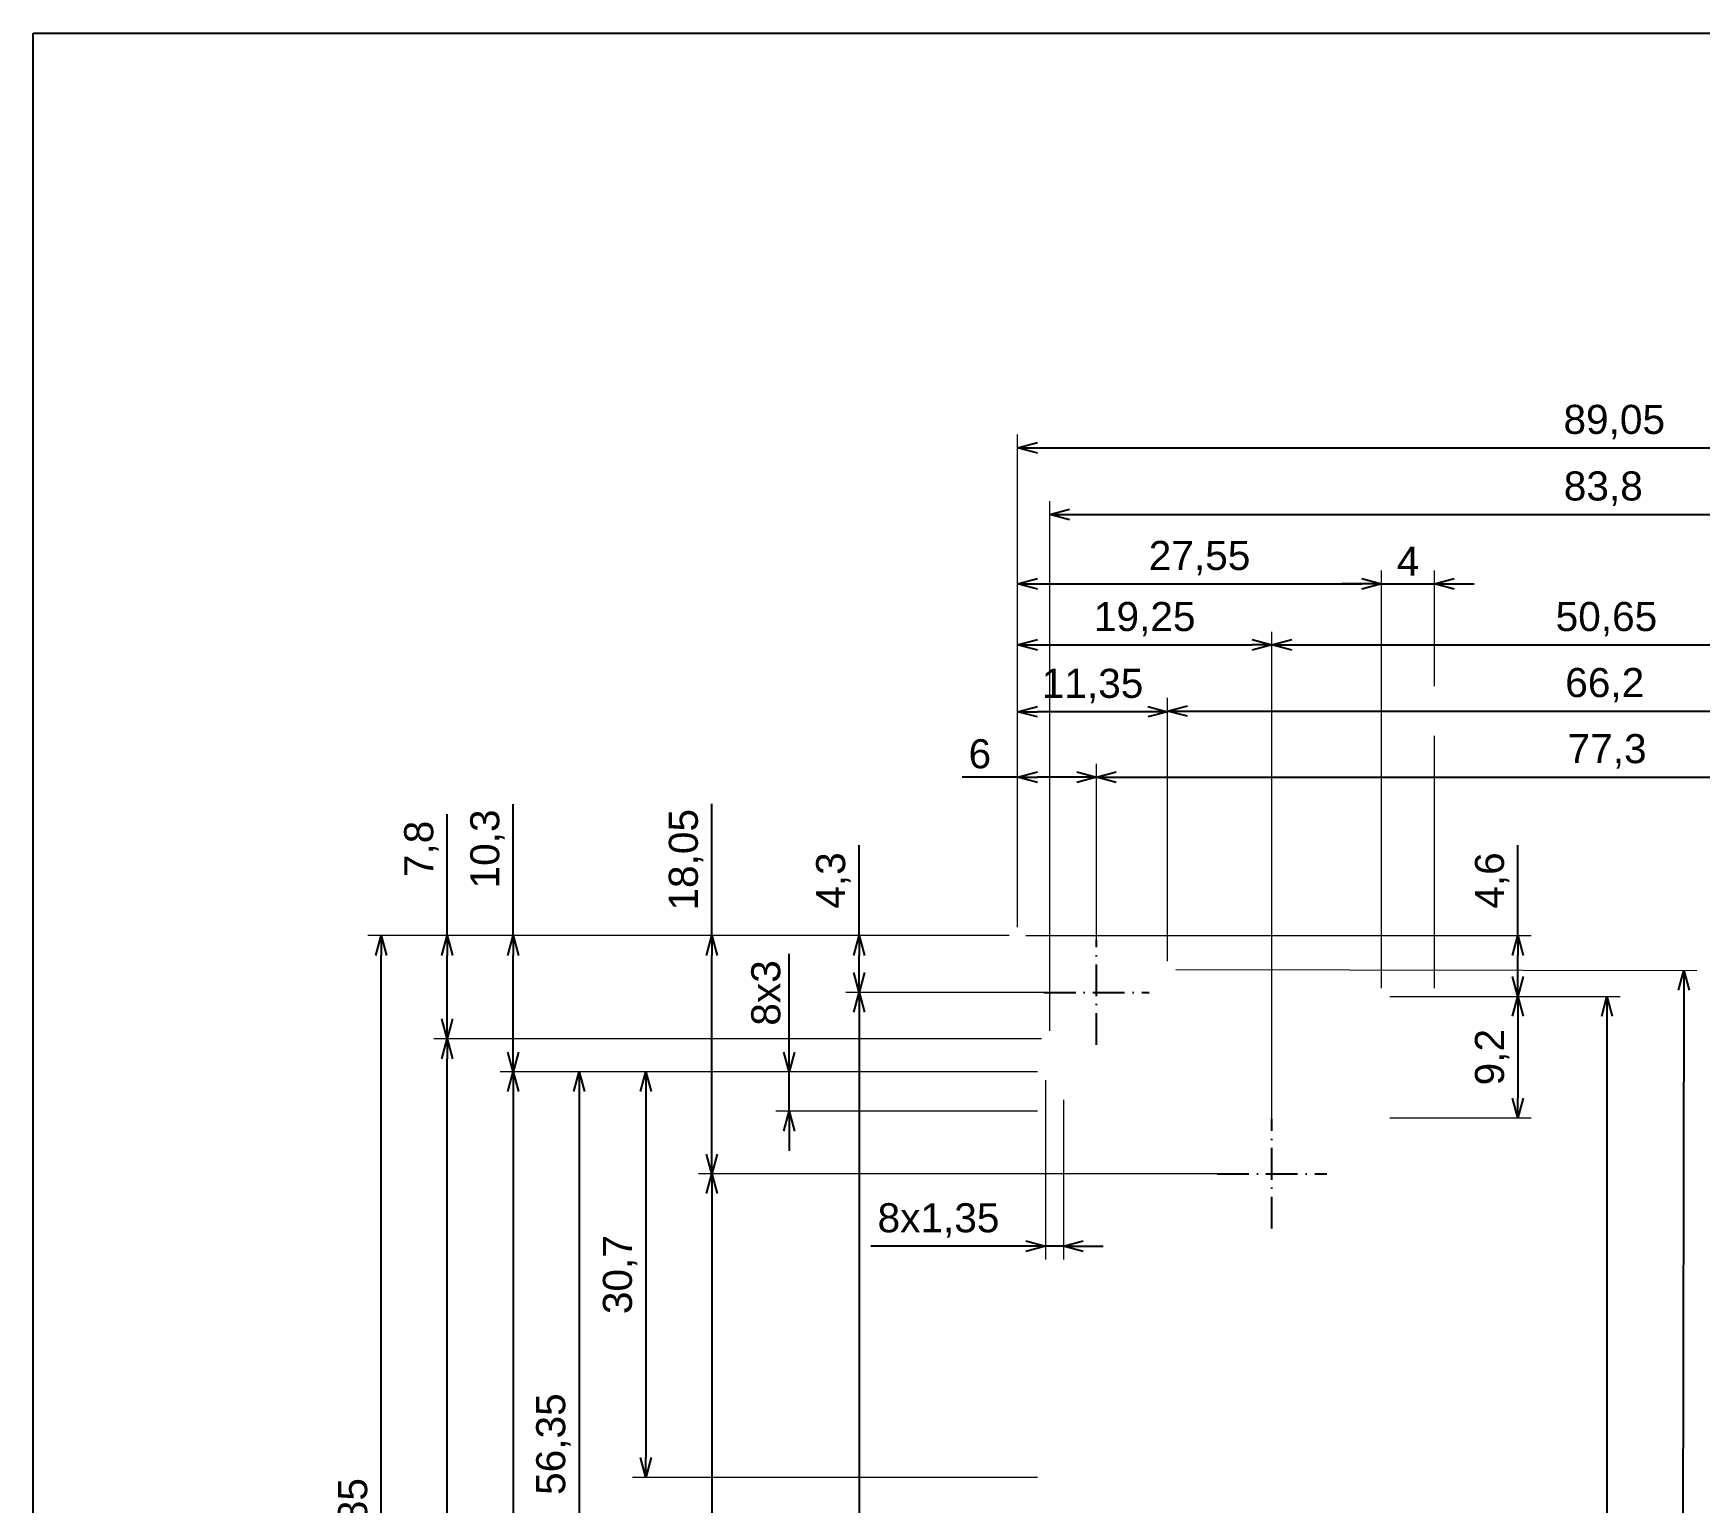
# Paper-space layout 'Base' of a CAD drawing. Header units: millimetres. Extents: x 0 to 414, y 1 to 290.
# Drawn here: x 0.3 to 126.4, y 179 to 290.2 of the extents above; entities that cross this region are included whole.
import ezdxf

# ---------------------------------------------------------------- set-up
doc = ezdxf.new("R2010")
doc.units = ezdxf.units.MM
doc.linetypes.add('ACAD_ISO10W100', pattern=[18, 12, -3, 0, -3])
doc.layers.add('MD_Annotation', color=7, linetype='Continuous', lineweight=25)
doc.layers.add('MD_Axes', color=7, linetype='ACAD_ISO10W100', lineweight=25)
doc.layers.add('Tabelka', color=7, linetype='Continuous')
doc.styles.get("Standard").update_dxf_attribs({"font": 'arial.ttf'})
doc.dimstyles.new('ISO-25', dxfattribs={"dimtxt": 2.2, "dimasz": 1.5, "dimexe": 1, "dimexo": 0.625, "dimtad": 1, "dimrnd": 0.05, "dimtxsty": 'Standard', "dimblk": 'OPEN30', "dimcen": 2.5, "dimadec": 0, "dimazin": 0, "dimtfac": 1, "dimtmove": 0, "dimatfit": 3, "dimfxl": 1, "dimlwe": 18, "dimarcsym": 0})

# ---------------------------------------------------------------- blocks, each defined once
blk = doc.blocks.new('_Open30')
at = {"color": 0, "linetype": 'ByBlock', "lineweight": -2}
for p, q in [((-1, 0.268), (0, 0)), ((0, 0), (-1, -0.268)), ((0, 0), (-1, 0))]:
    blk.add_line(p, q, dxfattribs=at)
blk = doc.blocks.new('*D49')
at = {"layer": 'Defpoints', "color": 0, "transparency": 16777216}
for p in [(26.58, 221.91), (74.76, 221.91), (74.76, 115.06)]:
    blk.add_point(p, dxfattribs=at)
at = {"layer": 'MD_Annotation', "color": 0, "lineweight": 18, "transparency": 16777216}
for p, q in [((74.13, 221.91), (25.58, 221.91)), ((74.13, 115.06), (25.58, 115.06))]:
    blk.add_line(p, q, dxfattribs=at)
at = {"layer": 'MD_Annotation', "color": 0, "lineweight": -2, "transparency": 16777216}
blk.add_line((26.58, 116.56), (26.58, 220.41), dxfattribs=at)
at = {"layer": 'MD_Annotation', "color": 0, "lineweight": -2, "transparency": 16777216, "xscale": 1.5, "yscale": 1.5, "zscale": 1.5}
for p, rotation in [((26.58, 221.91), 90), ((26.58, 115.06), 270)]:
    blk.add_blockref('_Open30', p, dxfattribs=dict(at, rotation=rotation))
at = {"layer": 'MD_Annotation', "color": 0, "transparency": 16777216, "insert": (24.63, 176.15), "char_height": 2.2, "attachment_point": 5, "rotation": 90}
blk.add_mtext('106,85', dxfattribs=at)
blk = doc.blocks.new('*D50')
at = {"layer": 'Defpoints', "color": 0, "transparency": 16777216}
for p in [(163.81, 258.83), (74.76, 221.91), (163.81, 221.91)]:
    blk.add_point(p, dxfattribs=at)
at = {"layer": 'MD_Annotation', "color": 0, "lineweight": 18, "transparency": 16777216}
for p, q in [((74.76, 222.54), (74.76, 259.83)), ((163.81, 222.54), (163.81, 259.83))]:
    blk.add_line(p, q, dxfattribs=at)
at = {"layer": 'MD_Annotation', "color": 0, "lineweight": -2, "transparency": 16777216}
blk.add_line((76.26, 258.83), (162.31, 258.83), dxfattribs=at)
at = {"layer": 'MD_Annotation', "color": 0, "lineweight": -2, "transparency": 16777216, "xscale": 1.5, "yscale": 1.5, "zscale": 1.5, "rotation": 180}
blk.add_blockref('_Open30', (74.76, 258.83), dxfattribs=at)
at = {"layer": 'MD_Annotation', "color": 0, "lineweight": -2, "transparency": 16777216, "xscale": 1.5, "yscale": 1.5, "zscale": 1.5}
blk.add_blockref('_Open30', (163.81, 258.83), dxfattribs=at)
at = {"layer": 'MD_Annotation', "color": 0, "transparency": 16777216, "insert": (119.92, 260.78), "char_height": 2.2, "attachment_point": 5}
blk.add_mtext('89,05', dxfattribs=at)
blk = doc.blocks.new('*D51')
at = {"layer": 'Defpoints', "color": 0, "transparency": 16777216}
for p in [(86.11, 219.36), (85.92, 117.31), (124.99, 117.24)]:
    blk.add_point(p, dxfattribs=at)
at = {"layer": 'MD_Annotation', "color": 0, "lineweight": 18, "transparency": 16777216}
for p, q in [((86.74, 219.35), (126.18, 219.28)), ((86.54, 117.31), (125.99, 117.24))]:
    blk.add_line(p, q, dxfattribs=at)
at = {"layer": 'MD_Annotation', "color": 0, "lineweight": -2, "transparency": 16777216}
blk.add_line((125.18, 217.78), (124.99, 118.74), dxfattribs=at)
at = {"layer": 'MD_Annotation', "color": 0, "lineweight": -2, "transparency": 16777216, "xscale": 1.5, "yscale": 1.5, "zscale": 1.5}
for p, rotation in [((125.18, 219.28), 89.89151374201701), ((124.99, 117.24), 269.891513742017)]:
    blk.add_blockref('_Open30', p, dxfattribs=dict(at, rotation=rotation))
at = {"layer": 'MD_Annotation', "color": 0, "transparency": 16777216, "insert": (123.14, 170.16), "char_height": 2.2, "attachment_point": 5, "rotation": 89.8915}
blk.add_mtext('102,05', dxfattribs=at)
blk = doc.blocks.new('*D52')
at = {"layer": 'Defpoints', "color": 0, "transparency": 16777216}
for p in [(31.58, 214.09), (77.19, 214.09), (77.19, 122.81)]:
    blk.add_point(p, dxfattribs=at)
at = {"layer": 'MD_Annotation', "color": 0, "lineweight": 18, "transparency": 16777216}
for p, q in [((76.56, 214.09), (30.58, 214.09)), ((76.56, 122.81), (30.58, 122.81))]:
    blk.add_line(p, q, dxfattribs=at)
at = {"layer": 'MD_Annotation', "color": 0, "lineweight": -2, "transparency": 16777216}
blk.add_line((31.58, 124.31), (31.58, 212.59), dxfattribs=at)
at = {"layer": 'MD_Annotation', "color": 0, "lineweight": -2, "transparency": 16777216, "xscale": 1.5, "yscale": 1.5, "zscale": 1.5}
for p, rotation in [((31.58, 214.09), 90), ((31.58, 122.81), 270)]:
    blk.add_blockref('_Open30', p, dxfattribs=dict(at, rotation=rotation))
at = {"layer": 'MD_Annotation', "color": 0, "transparency": 16777216, "insert": (29.63, 173.23), "char_height": 2.2, "attachment_point": 5, "rotation": 90}
blk.add_mtext('91,3', dxfattribs=at)
blk = doc.blocks.new('*D53')
at = {"layer": 'Defpoints', "color": 0, "transparency": 16777216}
for p in [(152.29, 238.91), (86.11, 219.36), (152.29, 219.36)]:
    blk.add_point(p, dxfattribs=at)
at = {"layer": 'MD_Annotation', "color": 0, "lineweight": 18, "transparency": 16777216}
for p, q in [((86.11, 219.98), (86.11, 239.91)), ((152.29, 219.98), (152.29, 239.91))]:
    blk.add_line(p, q, dxfattribs=at)
at = {"layer": 'MD_Annotation', "color": 0, "lineweight": -2, "transparency": 16777216}
blk.add_line((87.61, 238.91), (150.79, 238.91), dxfattribs=at)
at = {"layer": 'MD_Annotation', "color": 0, "lineweight": -2, "transparency": 16777216, "xscale": 1.5, "yscale": 1.5, "zscale": 1.5, "rotation": 180}
blk.add_blockref('_Open30', (86.11, 238.91), dxfattribs=at)
at = {"layer": 'MD_Annotation', "color": 0, "lineweight": -2, "transparency": 16777216, "xscale": 1.5, "yscale": 1.5, "zscale": 1.5}
blk.add_blockref('_Open30', (152.29, 238.91), dxfattribs=at)
at = {"layer": 'MD_Annotation', "color": 0, "transparency": 16777216, "insert": (119.2, 240.86), "char_height": 2.2, "attachment_point": 5}
blk.add_mtext('66,2', dxfattribs=at)
blk = doc.blocks.new('*D54')
at = {"layer": 'Defpoints', "color": 0, "transparency": 16777216}
for p in [(80.73, 233.91), (74.76, 221.91), (80.73, 220.58)]:
    blk.add_point(p, dxfattribs=at)
at = {"layer": 'MD_Annotation', "color": 0, "lineweight": 18, "transparency": 16777216}
for p, q in [((74.76, 222.54), (74.76, 234.91)), ((80.73, 221.21), (80.73, 234.91))]:
    blk.add_line(p, q, dxfattribs=at)
at = {"layer": 'MD_Annotation', "color": 0, "lineweight": -2, "transparency": 16777216}
for p, q in [((74.76, 233.91), (70.55, 233.91)), ((79.23, 233.91), (76.26, 233.91))]:
    blk.add_line(p, q, dxfattribs=at)
at = {"layer": 'MD_Annotation', "color": 0, "lineweight": -2, "transparency": 16777216, "xscale": 1.5, "yscale": 1.5, "zscale": 1.5, "rotation": 180}
blk.add_blockref('_Open30', (74.76, 233.91), dxfattribs=at)
at = {"layer": 'MD_Annotation', "color": 0, "lineweight": -2, "transparency": 16777216, "xscale": 1.5, "yscale": 1.5, "zscale": 1.5}
blk.add_blockref('_Open30', (80.73, 233.91), dxfattribs=at)
at = {"layer": 'MD_Annotation', "color": 0, "transparency": 16777216, "insert": (71.9, 235.66), "char_height": 2.2, "attachment_point": 5}
blk.add_mtext('6', dxfattribs=at)
blk = doc.blocks.new('*D55')
at = {"layer": 'Defpoints', "color": 0, "transparency": 16777216}
for p in [(158.03, 233.91), (80.73, 220.58), (158.03, 220.46)]:
    blk.add_point(p, dxfattribs=at)
at = {"layer": 'MD_Annotation', "color": 0, "lineweight": 18, "transparency": 16777216}
for p, q in [((80.73, 221.21), (80.73, 234.91)), ((158.03, 221.08), (158.03, 234.91))]:
    blk.add_line(p, q, dxfattribs=at)
at = {"layer": 'MD_Annotation', "color": 0, "lineweight": -2, "transparency": 16777216}
blk.add_line((82.23, 233.91), (156.53, 233.91), dxfattribs=at)
at = {"layer": 'MD_Annotation', "color": 0, "lineweight": -2, "transparency": 16777216, "xscale": 1.5, "yscale": 1.5, "zscale": 1.5, "rotation": 180}
blk.add_blockref('_Open30', (80.73, 233.91), dxfattribs=at)
at = {"layer": 'MD_Annotation', "color": 0, "lineweight": -2, "transparency": 16777216, "xscale": 1.5, "yscale": 1.5, "zscale": 1.5}
blk.add_blockref('_Open30', (158.03, 233.91), dxfattribs=at)
at = {"layer": 'MD_Annotation', "color": 0, "transparency": 16777216, "insert": (119.38, 235.86), "char_height": 2.2, "attachment_point": 5}
blk.add_mtext('77,3', dxfattribs=at)
blk = doc.blocks.new('*D56')
at = {"layer": 'Defpoints', "color": 0, "transparency": 16777216}
for p in [(94.01, 243.91), (74.76, 221.91), (94.01, 207.03)]:
    blk.add_point(p, dxfattribs=at)
at = {"layer": 'MD_Annotation', "color": 0, "lineweight": 18, "transparency": 16777216}
for p, q in [((74.76, 222.54), (74.76, 244.91)), ((94.01, 207.66), (94.01, 244.91))]:
    blk.add_line(p, q, dxfattribs=at)
at = {"layer": 'MD_Annotation', "color": 0, "lineweight": -2, "transparency": 16777216}
blk.add_line((76.26, 243.91), (92.51, 243.91), dxfattribs=at)
at = {"layer": 'MD_Annotation', "color": 0, "lineweight": -2, "transparency": 16777216, "xscale": 1.5, "yscale": 1.5, "zscale": 1.5, "rotation": 180}
blk.add_blockref('_Open30', (74.76, 243.91), dxfattribs=at)
at = {"layer": 'MD_Annotation', "color": 0, "lineweight": -2, "transparency": 16777216, "xscale": 1.5, "yscale": 1.5, "zscale": 1.5}
blk.add_blockref('_Open30', (94.01, 243.91), dxfattribs=at)
at = {"layer": 'MD_Annotation', "color": 0, "transparency": 16777216, "insert": (84.38, 245.86), "char_height": 2.2, "attachment_point": 5}
blk.add_mtext('19,25', dxfattribs=at)
blk = doc.blocks.new('*D57')
at = {"layer": 'Defpoints', "color": 0, "transparency": 16777216}
for p in [(144.66, 243.91), (94.01, 207.03), (144.66, 207.01)]:
    blk.add_point(p, dxfattribs=at)
at = {"layer": 'MD_Annotation', "color": 0, "lineweight": 18, "transparency": 16777216}
for p, q in [((94.01, 207.66), (94.01, 244.91)), ((144.66, 207.63), (144.66, 244.91))]:
    blk.add_line(p, q, dxfattribs=at)
at = {"layer": 'MD_Annotation', "color": 0, "lineweight": -2, "transparency": 16777216}
blk.add_line((95.51, 243.91), (143.16, 243.91), dxfattribs=at)
at = {"layer": 'MD_Annotation', "color": 0, "lineweight": -2, "transparency": 16777216, "xscale": 1.5, "yscale": 1.5, "zscale": 1.5, "rotation": 180}
blk.add_blockref('_Open30', (94.01, 243.91), dxfattribs=at)
at = {"layer": 'MD_Annotation', "color": 0, "lineweight": -2, "transparency": 16777216, "xscale": 1.5, "yscale": 1.5, "zscale": 1.5}
blk.add_blockref('_Open30', (144.66, 243.91), dxfattribs=at)
at = {"layer": 'MD_Annotation', "color": 0, "transparency": 16777216, "insert": (119.33, 245.86), "char_height": 2.2, "attachment_point": 5}
blk.add_mtext('50,65', dxfattribs=at)
blk = doc.blocks.new('*D58')
at = {"layer": 'Defpoints', "color": 0, "transparency": 16777216}
for p in [(102.31, 248.54), (74.76, 221.91), (102.31, 217.31)]:
    blk.add_point(p, dxfattribs=at)
at = {"layer": 'MD_Annotation', "color": 0, "lineweight": 18, "transparency": 16777216}
for p, q in [((74.76, 222.54), (74.76, 249.54)), ((102.31, 217.94), (102.31, 249.54))]:
    blk.add_line(p, q, dxfattribs=at)
at = {"layer": 'MD_Annotation', "color": 0, "lineweight": -2, "transparency": 16777216}
blk.add_line((76.26, 248.54), (100.81, 248.54), dxfattribs=at)
at = {"layer": 'MD_Annotation', "color": 0, "lineweight": -2, "transparency": 16777216, "xscale": 1.5, "yscale": 1.5, "zscale": 1.5, "rotation": 180}
blk.add_blockref('_Open30', (74.76, 248.54), dxfattribs=at)
at = {"layer": 'MD_Annotation', "color": 0, "lineweight": -2, "transparency": 16777216, "xscale": 1.5, "yscale": 1.5, "zscale": 1.5}
blk.add_blockref('_Open30', (102.31, 248.54), dxfattribs=at)
at = {"layer": 'MD_Annotation', "color": 0, "transparency": 16777216, "insert": (88.53, 250.48), "char_height": 2.2, "attachment_point": 5}
blk.add_mtext('27,55', dxfattribs=at)
blk = doc.blocks.new('*D59')
at = {"layer": 'Defpoints', "color": 0, "transparency": 16777216}
for p in [(106.31, 248.54), (102.31, 217.31), (106.31, 217.31)]:
    blk.add_point(p, dxfattribs=at)
at = {"layer": 'MD_Annotation', "color": 0, "lineweight": -2, "transparency": 16777216}
for p, q in [((100.81, 248.54), (99.31, 248.54)), ((102.31, 248.54), (106.31, 248.54)), ((107.81, 248.54), (109.31, 248.54))]:
    blk.add_line(p, q, dxfattribs=at)
at = {"layer": 'MD_Annotation', "color": 0, "lineweight": 18, "transparency": 16777216}
for p, q in [((102.31, 240.79), (102.31, 249.54)), ((106.31, 240.79), (106.31, 249.54)), ((102.31, 217.94), (102.31, 237.04)), ((106.31, 217.94), (106.31, 237.04))]:
    blk.add_line(p, q, dxfattribs=at)
at = {"layer": 'MD_Annotation', "color": 0, "lineweight": -2, "transparency": 16777216, "xscale": 1.5, "yscale": 1.5, "zscale": 1.5}
blk.add_blockref('_Open30', (102.31, 248.54), dxfattribs=at)
at = {"layer": 'MD_Annotation', "color": 0, "lineweight": -2, "transparency": 16777216, "xscale": 1.5, "yscale": 1.5, "zscale": 1.5, "rotation": 180}
blk.add_blockref('_Open30', (106.31, 248.54), dxfattribs=at)
at = {"layer": 'MD_Annotation', "color": 0, "transparency": 16777216, "insert": (104.31, 250.26), "char_height": 2.2, "attachment_point": 5}
blk.add_mtext('4', dxfattribs=at)
blk = doc.blocks.new('*D60')
at = {"layer": 'Defpoints', "color": 0, "transparency": 16777216}
for p in [(74.76, 221.91), (62.76, 217.61), (77.76, 217.61)]:
    blk.add_point(p, dxfattribs=at)
at = {"layer": 'MD_Annotation', "color": 0, "lineweight": -2, "transparency": 16777216}
for p, q in [((62.76, 221.91), (62.76, 228.75)), ((62.76, 219.11), (62.76, 220.41))]:
    blk.add_line(p, q, dxfattribs=at)
at = {"layer": 'MD_Annotation', "color": 0, "lineweight": 18, "transparency": 16777216}
for p, q in [((74.13, 221.91), (61.76, 221.91)), ((77.13, 217.61), (61.76, 217.61))]:
    blk.add_line(p, q, dxfattribs=at)
at = {"layer": 'MD_Annotation', "color": 0, "lineweight": -2, "transparency": 16777216, "xscale": 1.5, "yscale": 1.5, "zscale": 1.5}
for p, rotation in [((62.76, 221.91), 90), ((62.76, 217.61), 270)]:
    blk.add_blockref('_Open30', p, dxfattribs=dict(at, rotation=rotation))
at = {"layer": 'MD_Annotation', "color": 0, "transparency": 16777216, "insert": (60.81, 226.08), "char_height": 2.2, "attachment_point": 5, "rotation": 90}
blk.add_mtext('4,3', dxfattribs=at)
blk = doc.blocks.new('*D61')
at = {"layer": 'Defpoints', "color": 0, "transparency": 16777216}
for p in [(77.76, 217.61), (62.76, 119.46), (77.46, 119.46)]:
    blk.add_point(p, dxfattribs=at)
at = {"layer": 'MD_Annotation', "color": 0, "lineweight": 18, "transparency": 16777216}
for p, q in [((77.13, 217.61), (61.76, 217.61)), ((76.83, 119.46), (61.76, 119.46))]:
    blk.add_line(p, q, dxfattribs=at)
at = {"layer": 'MD_Annotation', "color": 0, "lineweight": -2, "transparency": 16777216}
blk.add_line((62.76, 216.11), (62.76, 120.96), dxfattribs=at)
at = {"layer": 'MD_Annotation', "color": 0, "lineweight": -2, "transparency": 16777216, "xscale": 1.5, "yscale": 1.5, "zscale": 1.5}
for p, rotation in [((62.76, 217.61), 90), ((62.76, 119.46), 270)]:
    blk.add_blockref('_Open30', p, dxfattribs=dict(at, rotation=rotation))
at = {"layer": 'MD_Annotation', "color": 0, "transparency": 16777216, "insert": (60.81, 168.53), "char_height": 2.2, "attachment_point": 5, "rotation": 90}
blk.add_mtext('98,15', dxfattribs=at)
blk = doc.blocks.new('*D62')
at = {"layer": 'Defpoints', "color": 0, "transparency": 16777216}
for p in [(74.76, 221.91), (102.31, 217.31), (112.63, 217.31)]:
    blk.add_point(p, dxfattribs=at)
at = {"layer": 'MD_Annotation', "color": 0, "lineweight": -2, "transparency": 16777216}
for p, q in [((112.63, 221.91), (112.63, 228.75)), ((112.63, 218.81), (112.63, 220.41))]:
    blk.add_line(p, q, dxfattribs=at)
at = {"layer": 'MD_Annotation', "color": 0, "lineweight": 18, "transparency": 16777216}
for p, q in [((75.38, 221.91), (113.63, 221.91)), ((102.94, 217.31), (113.63, 217.31))]:
    blk.add_line(p, q, dxfattribs=at)
at = {"layer": 'MD_Annotation', "color": 0, "lineweight": -2, "transparency": 16777216, "xscale": 1.5, "yscale": 1.5, "zscale": 1.5}
for p, rotation in [((112.63, 221.91), 90), ((112.63, 217.31), 270)]:
    blk.add_blockref('_Open30', p, dxfattribs=dict(at, rotation=rotation))
at = {"layer": 'MD_Annotation', "color": 0, "transparency": 16777216, "insert": (110.68, 226.08), "char_height": 2.2, "attachment_point": 5, "rotation": 90}
blk.add_mtext('4,6', dxfattribs=at)
blk = doc.blocks.new('*D63')
at = {"layer": 'Defpoints', "color": 0, "transparency": 16777216}
for p in [(102.31, 217.31), (102.31, 208.11), (112.63, 208.11)]:
    blk.add_point(p, dxfattribs=at)
at = {"layer": 'MD_Annotation', "color": 0, "lineweight": 18, "transparency": 16777216}
for p, q in [((102.94, 217.31), (113.63, 217.31)), ((102.94, 208.11), (113.63, 208.11))]:
    blk.add_line(p, q, dxfattribs=at)
at = {"layer": 'MD_Annotation', "color": 0, "lineweight": -2, "transparency": 16777216}
blk.add_line((112.63, 215.81), (112.63, 209.61), dxfattribs=at)
at = {"layer": 'MD_Annotation', "color": 0, "lineweight": -2, "transparency": 16777216, "xscale": 1.5, "yscale": 1.5, "zscale": 1.5}
for p, rotation in [((112.63, 217.31), 90), ((112.63, 208.11), 270)]:
    blk.add_blockref('_Open30', p, dxfattribs=dict(at, rotation=rotation))
at = {"layer": 'MD_Annotation', "color": 0, "transparency": 16777216, "insert": (110.68, 212.71), "char_height": 2.2, "attachment_point": 5, "rotation": 90}
blk.add_mtext('9,2', dxfattribs=at)
blk = doc.blocks.new('*D64')
at = {"layer": 'Defpoints', "color": 0, "transparency": 16777216}
for p in [(90.86, 203.88), (51.61, 132.08), (90.73, 132.08)]:
    blk.add_point(p, dxfattribs=at)
at = {"layer": 'MD_Annotation', "color": 0, "lineweight": 18, "transparency": 16777216}
for p, q in [((90.23, 203.88), (50.61, 203.88)), ((90.11, 132.08), (50.61, 132.08))]:
    blk.add_line(p, q, dxfattribs=at)
at = {"layer": 'MD_Annotation', "color": 0, "lineweight": -2, "transparency": 16777216}
blk.add_line((51.61, 202.38), (51.61, 133.58), dxfattribs=at)
at = {"layer": 'MD_Annotation', "color": 0, "lineweight": -2, "transparency": 16777216, "xscale": 1.5, "yscale": 1.5, "zscale": 1.5}
for p, rotation in [((51.61, 203.88), 90), ((51.61, 132.08), 270)]:
    blk.add_blockref('_Open30', p, dxfattribs=dict(at, rotation=rotation))
at = {"layer": 'MD_Annotation', "color": 0, "transparency": 16777216, "insert": (49.66, 167.98), "char_height": 2.2, "attachment_point": 5, "rotation": 90}
blk.add_mtext('71,8', dxfattribs=at)
blk = doc.blocks.new('*D65')
at = {"layer": 'Defpoints', "color": 0, "transparency": 16777216}
for p in [(74.76, 221.91), (36.58, 211.6), (76.88, 211.6)]:
    blk.add_point(p, dxfattribs=at)
at = {"layer": 'MD_Annotation', "color": 0, "lineweight": -2, "transparency": 16777216}
for p, q in [((36.58, 221.91), (36.58, 231.85)), ((36.58, 213.1), (36.58, 220.41))]:
    blk.add_line(p, q, dxfattribs=at)
at = {"layer": 'MD_Annotation', "color": 0, "lineweight": 18, "transparency": 16777216}
for p, q in [((74.13, 221.91), (35.58, 221.91)), ((76.26, 211.6), (35.58, 211.6))]:
    blk.add_line(p, q, dxfattribs=at)
at = {"layer": 'MD_Annotation', "color": 0, "lineweight": -2, "transparency": 16777216, "xscale": 1.5, "yscale": 1.5, "zscale": 1.5}
for p, rotation in [((36.58, 221.91), 90), ((36.58, 211.6), 270)]:
    blk.add_blockref('_Open30', p, dxfattribs=dict(at, rotation=rotation))
at = {"layer": 'MD_Annotation', "color": 0, "transparency": 16777216, "insert": (34.63, 228.47), "char_height": 2.2, "attachment_point": 5, "rotation": 90}
blk.add_mtext('10,3', dxfattribs=at)
blk = doc.blocks.new('*D192')
at = {"layer": 'Defpoints', "color": 0, "transparency": 16777216}
for p in [(160.99, 253.79), (77.19, 214.09), (160.99, 212.99)]:
    blk.add_point(p, dxfattribs=at)
at = {"layer": 'MD_Annotation', "color": 0, "lineweight": 18, "transparency": 16777216}
for p, q in [((77.19, 214.71), (77.19, 254.79)), ((160.99, 213.62), (160.99, 254.79))]:
    blk.add_line(p, q, dxfattribs=at)
at = {"layer": 'MD_Annotation', "color": 0, "lineweight": -2, "transparency": 16777216}
blk.add_line((78.69, 253.79), (159.49, 253.79), dxfattribs=at)
at = {"layer": 'MD_Annotation', "color": 0, "lineweight": -2, "transparency": 16777216, "xscale": 1.5, "yscale": 1.5, "zscale": 1.5, "rotation": 180}
blk.add_blockref('_Open30', (77.19, 253.79), dxfattribs=at)
at = {"layer": 'MD_Annotation', "color": 0, "lineweight": -2, "transparency": 16777216, "xscale": 1.5, "yscale": 1.5, "zscale": 1.5}
blk.add_blockref('_Open30', (160.99, 253.79), dxfattribs=at)
at = {"layer": 'MD_Annotation', "color": 0, "transparency": 16777216, "insert": (119.09, 255.74), "char_height": 2.2, "attachment_point": 5}
blk.add_mtext('83,8', dxfattribs=at)
blk = doc.blocks.new('*D114')
at = {"layer": 'Defpoints', "color": 0, "transparency": 16777216}
for p in [(76.88, 211.6), (46.62, 180.9), (76.88, 180.9)]:
    blk.add_point(p, dxfattribs=at)
at = {"layer": 'MD_Annotation', "color": 0, "lineweight": 18, "transparency": 16777216}
for p, q in [((76.26, 211.6), (45.62, 211.6)), ((76.26, 180.9), (45.62, 180.9))]:
    blk.add_line(p, q, dxfattribs=at)
at = {"layer": 'MD_Annotation', "color": 0, "lineweight": -2, "transparency": 16777216}
blk.add_line((46.62, 210.1), (46.62, 182.4), dxfattribs=at)
at = {"layer": 'MD_Annotation', "color": 0, "lineweight": -2, "transparency": 16777216, "xscale": 1.5, "yscale": 1.5, "zscale": 1.5}
for p, rotation in [((46.62, 211.6), 90), ((46.62, 180.9), 270)]:
    blk.add_blockref('_Open30', p, dxfattribs=dict(at, rotation=rotation))
at = {"layer": 'MD_Annotation', "color": 0, "transparency": 16777216, "insert": (44.67, 196.25), "char_height": 2.2, "attachment_point": 5, "rotation": 90}
blk.add_mtext('30,7', dxfattribs=at)
blk = doc.blocks.new('*D115')
at = {"layer": 'Defpoints', "color": 0, "transparency": 16777216}
for p in [(76.88, 211.6), (41.57, 155.25), (76.88, 155.25)]:
    blk.add_point(p, dxfattribs=at)
at = {"layer": 'MD_Annotation', "color": 0, "lineweight": 18, "transparency": 16777216}
for p, q in [((76.26, 211.6), (40.57, 211.6)), ((76.26, 155.25), (40.57, 155.25))]:
    blk.add_line(p, q, dxfattribs=at)
at = {"layer": 'MD_Annotation', "color": 0, "lineweight": -2, "transparency": 16777216}
blk.add_line((41.57, 210.1), (41.57, 156.75), dxfattribs=at)
at = {"layer": 'MD_Annotation', "color": 0, "lineweight": -2, "transparency": 16777216, "xscale": 1.5, "yscale": 1.5, "zscale": 1.5}
for p, rotation in [((41.57, 211.6), 90), ((41.57, 155.25), 270)]:
    blk.add_blockref('_Open30', p, dxfattribs=dict(at, rotation=rotation))
at = {"layer": 'MD_Annotation', "color": 0, "transparency": 16777216, "insert": (39.62, 183.42), "char_height": 2.2, "attachment_point": 5, "rotation": 90}
blk.add_mtext('56,35', dxfattribs=at)
blk = doc.blocks.new('*D116')
at = {"layer": 'Defpoints', "color": 0, "transparency": 16777216}
for p in [(76.88, 211.6), (36.58, 126.45), (76.88, 126.45)]:
    blk.add_point(p, dxfattribs=at)
at = {"layer": 'MD_Annotation', "color": 0, "lineweight": 18, "transparency": 16777216}
for p, q in [((76.26, 211.6), (35.58, 211.6)), ((76.26, 126.45), (35.58, 126.45))]:
    blk.add_line(p, q, dxfattribs=at)
at = {"layer": 'MD_Annotation', "color": 0, "lineweight": -2, "transparency": 16777216}
blk.add_line((36.58, 210.1), (36.58, 127.95), dxfattribs=at)
at = {"layer": 'MD_Annotation', "color": 0, "lineweight": -2, "transparency": 16777216, "xscale": 1.5, "yscale": 1.5, "zscale": 1.5}
for p, rotation in [((36.58, 211.6), 90), ((36.58, 126.45), 270)]:
    blk.add_blockref('_Open30', p, dxfattribs=dict(at, rotation=rotation))
at = {"layer": 'MD_Annotation', "color": 0, "transparency": 16777216, "insert": (34.63, 169.02), "char_height": 2.2, "attachment_point": 5, "rotation": 90}
blk.add_mtext('85,15', dxfattribs=at)
blk = doc.blocks.new('*D117')
at = {"layer": 'Defpoints', "color": 0, "transparency": 16777216}
for p in [(74.76, 221.91), (51.61, 203.88), (90.86, 203.88)]:
    blk.add_point(p, dxfattribs=at)
at = {"layer": 'MD_Annotation', "color": 0, "lineweight": -2, "transparency": 16777216}
for p, q in [((51.61, 221.91), (51.61, 231.89)), ((51.61, 205.38), (51.61, 220.41))]:
    blk.add_line(p, q, dxfattribs=at)
at = {"layer": 'MD_Annotation', "color": 0, "lineweight": 18, "transparency": 16777216}
for p, q in [((74.13, 221.91), (50.61, 221.91)), ((90.23, 203.88), (50.61, 203.88))]:
    blk.add_line(p, q, dxfattribs=at)
at = {"layer": 'MD_Annotation', "color": 0, "lineweight": -2, "transparency": 16777216, "xscale": 1.5, "yscale": 1.5, "zscale": 1.5}
for p, rotation in [((51.61, 221.91), 90), ((51.61, 203.88), 270)]:
    blk.add_blockref('_Open30', p, dxfattribs=dict(at, rotation=rotation))
at = {"layer": 'MD_Annotation', "color": 0, "transparency": 16777216, "insert": (49.66, 227.65), "char_height": 2.2, "attachment_point": 5, "rotation": 90}
blk.add_mtext('18,05', dxfattribs=at)
blk = doc.blocks.new('*D118')
at = {"layer": 'Defpoints', "color": 0, "transparency": 16777216}
for p in [(76.88, 211.6), (57.46, 208.61), (76.88, 208.61)]:
    blk.add_point(p, dxfattribs=at)
at = {"layer": 'MD_Annotation', "color": 0, "lineweight": -2, "transparency": 16777216}
for p, q in [((57.46, 213.1), (57.46, 220.54)), ((57.46, 208.61), (57.46, 211.6)), ((57.46, 207.11), (57.46, 205.61))]:
    blk.add_line(p, q, dxfattribs=at)
at = {"layer": 'MD_Annotation', "color": 0, "lineweight": 18, "transparency": 16777216}
for p, q in [((76.26, 211.6), (56.46, 211.6)), ((76.26, 208.61), (56.46, 208.61))]:
    blk.add_line(p, q, dxfattribs=at)
at = {"layer": 'MD_Annotation', "color": 0, "lineweight": -2, "transparency": 16777216, "xscale": 1.5, "yscale": 1.5, "zscale": 1.5}
for p, rotation in [((57.46, 211.6), 270), ((57.46, 208.61), 90)]:
    blk.add_blockref('_Open30', p, dxfattribs=dict(at, rotation=rotation))
at = {"layer": 'MD_Annotation', "color": 0, "transparency": 16777216, "insert": (55.71, 217.57), "char_height": 2.2, "attachment_point": 5, "rotation": 90}
blk.add_mtext('8x3', dxfattribs=at)
blk = doc.blocks.new('*D119')
at = {"layer": 'Defpoints', "color": 0, "transparency": 16777216}
for p in [(31.58, 221.91), (74.76, 221.91), (74.96, 214.1)]:
    blk.add_point(p, dxfattribs=at)
at = {"layer": 'MD_Annotation', "color": 0, "lineweight": -2, "transparency": 16777216}
for p, q in [((31.58, 221.91), (31.58, 231.09)), ((31.58, 215.6), (31.58, 220.41))]:
    blk.add_line(p, q, dxfattribs=at)
at = {"layer": 'MD_Annotation', "color": 0, "lineweight": 18, "transparency": 16777216}
for p, q in [((74.13, 221.91), (30.58, 221.91)), ((74.34, 214.1), (30.58, 214.1))]:
    blk.add_line(p, q, dxfattribs=at)
at = {"layer": 'MD_Annotation', "color": 0, "lineweight": -2, "transparency": 16777216, "xscale": 1.5, "yscale": 1.5, "zscale": 1.5}
for p, rotation in [((31.58, 221.91), 90), ((31.58, 214.1), 270)]:
    blk.add_blockref('_Open30', p, dxfattribs=dict(at, rotation=rotation))
at = {"layer": 'MD_Annotation', "color": 0, "transparency": 16777216, "insert": (29.63, 228.47), "char_height": 2.2, "attachment_point": 5, "rotation": 90}
blk.add_mtext('7,8', dxfattribs=at)
blk = doc.blocks.new('*D124')
at = {"layer": 'Defpoints', "color": 0, "transparency": 16777216}
for p in [(76.88, 211.6), (78.23, 210.1), (78.23, 198.4)]:
    blk.add_point(p, dxfattribs=at)
at = {"layer": 'MD_Annotation', "color": 0, "lineweight": 18, "transparency": 16777216}
for p, q in [((76.88, 210.97), (76.88, 197.4)), ((78.23, 209.48), (78.23, 197.4))]:
    blk.add_line(p, q, dxfattribs=at)
at = {"layer": 'MD_Annotation', "color": 0, "lineweight": -2, "transparency": 16777216}
for p, q in [((75.38, 198.4), (63.65, 198.4)), ((78.23, 198.4), (76.88, 198.4)), ((79.73, 198.4), (81.23, 198.4))]:
    blk.add_line(p, q, dxfattribs=at)
at = {"layer": 'MD_Annotation', "color": 0, "lineweight": -2, "transparency": 16777216, "xscale": 1.5, "yscale": 1.5, "zscale": 1.5}
blk.add_blockref('_Open30', (76.88, 198.4), dxfattribs=at)
at = {"layer": 'MD_Annotation', "color": 0, "lineweight": -2, "transparency": 16777216, "xscale": 1.5, "yscale": 1.5, "zscale": 1.5, "rotation": 180}
blk.add_blockref('_Open30', (78.23, 198.4), dxfattribs=at)
at = {"layer": 'MD_Annotation', "color": 0, "transparency": 16777216, "insert": (68.77, 200.35), "char_height": 2.2, "attachment_point": 5}
blk.add_mtext('8x1,35', dxfattribs=at)
blk = doc.blocks.new('*D135')
at = {"layer": 'Defpoints', "color": 0, "transparency": 16777216}
for p in [(106.31, 217.31), (106.21, 127.2), (119.37, 127.2)]:
    blk.add_point(p, dxfattribs=at)
at = {"layer": 'MD_Annotation', "color": 0, "lineweight": 18, "transparency": 16777216}
for p, q in [((106.94, 217.31), (120.37, 217.31)), ((106.84, 127.2), (120.37, 127.2))]:
    blk.add_line(p, q, dxfattribs=at)
at = {"layer": 'MD_Annotation', "color": 0, "lineweight": -2, "transparency": 16777216}
blk.add_line((119.37, 215.81), (119.37, 128.7), dxfattribs=at)
at = {"layer": 'MD_Annotation', "color": 0, "lineweight": -2, "transparency": 16777216, "xscale": 1.5, "yscale": 1.5, "zscale": 1.5}
for p, rotation in [((119.37, 217.31), 90), ((119.37, 127.2), 270)]:
    blk.add_blockref('_Open30', p, dxfattribs=dict(at, rotation=rotation))
at = {"layer": 'MD_Annotation', "color": 0, "transparency": 16777216, "insert": (117.42, 172.26), "char_height": 2.2, "attachment_point": 5, "rotation": 90}
blk.add_mtext('90,1', dxfattribs=at)
blk = doc.blocks.new('*D191')
at = {"layer": 'Defpoints', "color": 0, "transparency": 16777216}
for p in [(74.76, 238.86), (74.76, 221.91), (86.11, 219.36)]:
    blk.add_point(p, dxfattribs=at)
at = {"layer": 'MD_Axes', "color": 0, "lineweight": 18, "transparency": 16777216}
for p, q in [((74.76, 222.54), (74.76, 239.86)), ((86.11, 219.98), (86.11, 239.86))]:
    blk.add_line(p, q, dxfattribs=at)
at = {"layer": 'MD_Axes', "color": 0, "lineweight": -2, "transparency": 16777216}
blk.add_line((84.61, 238.86), (76.26, 238.86), dxfattribs=at)
at = {"layer": 'MD_Axes', "color": 0, "lineweight": -2, "transparency": 16777216, "xscale": 1.5, "yscale": 1.5, "zscale": 1.5, "rotation": 180}
blk.add_blockref('_Open30', (74.76, 238.86), dxfattribs=at)
at = {"layer": 'MD_Axes', "color": 0, "lineweight": -2, "transparency": 16777216, "xscale": 1.5, "yscale": 1.5, "zscale": 1.5}
blk.add_blockref('_Open30', (86.11, 238.86), dxfattribs=at)
at = {"layer": 'MD_Axes', "color": 0, "transparency": 16777216, "insert": (80.43, 240.8), "char_height": 2.2, "attachment_point": 5}
blk.add_mtext('11,35', dxfattribs=at)

psp = doc.layouts.new('Base')

# ---------------------------------------------------------------- linework, layer by layer
at = {"layer": 'MD_Axes', "ltscale": 0.2}
for p, q in [((80.73, 213.634), (80.73, 221.584)), ((76.755, 217.609), (84.705, 217.609)), ((94.006, 199.735), (94.006, 208.035)), ((89.856, 203.885), (98.156, 203.885))]:
    psp.add_line(p, q, dxfattribs=at)
at = {"layer": 'Tabelka'}
psp.add_lwpolyline([(0.254, 290.205), (413.511, 290.205), (413.511, 0.533), (0.254, 0.533)], close=True, dxfattribs=at)

# ---------------------------------------------------------------- dimensions: what is measured, and where the dimension line sits
at = {"layer": 'MD_Annotation'}
for base, p1, p2, angle, picture, middle, dimtype in [((163.805, 258.828), (74.755, 221.911), (163.805, 221.911), 180, '*D50', (119.922, 258.828), 160), ((80.7304, 233.91056), (74.75535, 221.91056), (80.7304, 220.58442), 180, '*D54', (71.90402, 233.91056), 160), ((31.577, 221.911), (74.96, 214.103), (74.755, 221.911), 270, '*D119', (31.577, 228.472), 160), ((36.577, 211.595), (74.755, 221.911), (76.882, 211.595), 270, '*D65', (36.577, 228.472), 160), ((51.61, 203.885), (74.755, 221.911), (90.856, 203.885), 270, '*D117', (51.61, 227.652), 160), ((62.755, 217.609), (74.755, 221.911), (77.755, 217.609), 270, '*D60', (62.755, 226.082), 160), ((112.625, 217.312), (74.755, 221.911), (102.311, 217.312), 90, '*D62', (112.625, 226.082), 160), ((26.578, 221.911), (74.755, 115.059), (74.755, 221.911), 270, '*D49', (26.578, 176.153), 160), ((124.989, 117.239), (86.112, 219.356), (85.919, 117.313), 269.89151, '*D51', (125.089, 170.152), 161), ((31.577, 214.089), (77.19, 122.809), (77.19, 214.089), 270, '*D52', (31.577, 173.23), 160)]:
    dim = psp.add_linear_dim(base=base, p1=p1, p2=p2, angle=angle, dimstyle='ISO-25', override={"dimlfac": -1}, dxfattribs=at)
    dim.commit()
    dim.dimension.update_dxf_attribs({"geometry": picture, "text_midpoint": middle, "dimtype": dimtype})
for base, p1, p2, angle, override, picture, middle in [((160.99, 253.788), (77.19, 214.089), (160.99, 212.993), 180, {"dimscale": 1, "dimlfac": -1, "dimtix": 0, "dimtofl": 1, "dimtmove": 0, "dimatfit": 3}, '*D192', (119.09, 255.735)), ((102.311, 248.537), (74.755, 221.911), (102.311, 217.312), 180, {"dimlfac": -1}, '*D58', (88.533, 250.484)), ((106.311, 248.537), (102.311, 217.312), (106.311, 217.312), 180, {"dimlfac": -1}, '*D59', (104.311, 250.262)), ((94.006, 243.911), (74.755, 221.911), (94.006, 207.035), 180, {"dimlfac": -1}, '*D56', (84.381, 245.858)), ((144.656, 243.911), (94.006, 207.035), (144.656, 207.01), 180, {"dimlfac": -1}, '*D57', (119.331, 245.858)), ((152.289, 238.911), (86.112, 219.356), (152.289, 219.356), 180, {"dimlfac": -1}, '*D53', (119.201, 240.858)), ((158.03, 233.911), (80.73, 220.584), (158.03, 220.459), 180, {"dimlfac": -1}, '*D55', (119.38, 235.858)), ((62.755, 119.46), (77.755, 217.609), (77.455, 119.46), 270, {"dimlfac": -1}, '*D61', (60.808, 168.535)), ((112.625, 208.112), (102.311, 217.312), (102.311, 208.112), 90, {"dimlfac": -1}, '*D63', (110.678, 212.712)), ((119.369, 127.201), (106.311, 217.312), (106.211, 127.201), 90, {"dimlfac": -1}, '*D135', (117.422, 172.257)), ((36.577, 126.445), (76.882, 211.595), (76.882, 126.445), 270, {"dimlfac": -1}, '*D116', (34.629, 169.02)), ((41.567, 155.245), (76.882, 211.595), (76.882, 155.245), 270, {"dimlfac": -1}, '*D115', (39.619, 183.42)), ((46.615, 180.895), (76.882, 211.595), (76.882, 180.895), 270, {"dimlfac": -1}, '*D114', (44.668, 196.245)), ((51.61, 132.085), (90.856, 203.885), (90.731, 132.085), 270, {"dimlfac": -1}, '*D64', (49.663, 167.985))]:
    dim = psp.add_linear_dim(base=base, p1=p1, p2=p2, angle=angle, dimstyle='ISO-25', override=override, dxfattribs=at)
    dim.commit()
    dim.dimension.update_dxf_attribs({"geometry": picture, "text_midpoint": middle})
dim = psp.add_linear_dim(base=(57.4587, 208.6105), p1=(76.8818, 211.5954), p2=(76.8818, 208.6105), angle=270, text='8x<>', dimstyle='ISO-25', override={"dimlfac": -1}, dxfattribs=at)
dim.commit()
dim.dimension.update_dxf_attribs({"geometry": '*D118', "text_midpoint": (57.4587, 217.566), "dimtype": 160})
dim = psp.add_linear_dim(base=(78.23, 198.403), p1=(76.882, 211.595), p2=(78.23, 210.103), text='8x<>', dimstyle='ISO-25', override={"dimlfac": -1, "dimpost": ''}, dxfattribs=at)
dim.commit()
dim.dimension.update_dxf_attribs({"geometry": '*D124', "text_midpoint": (68.767, 198.403), "dimtype": 160})
at = {"layer": 'MD_Axes'}
dim = psp.add_linear_dim(base=(74.755, 238.856), p1=(86.112, 219.356), p2=(74.755, 221.911), angle=180, dimstyle='ISO-25', override={"dimlfac": -1}, dxfattribs=at)
dim.commit()
dim.dimension.update_dxf_attribs({"geometry": '*D191', "text_midpoint": (80.434, 240.803)})

doc.saveas('drawing.dxf')
